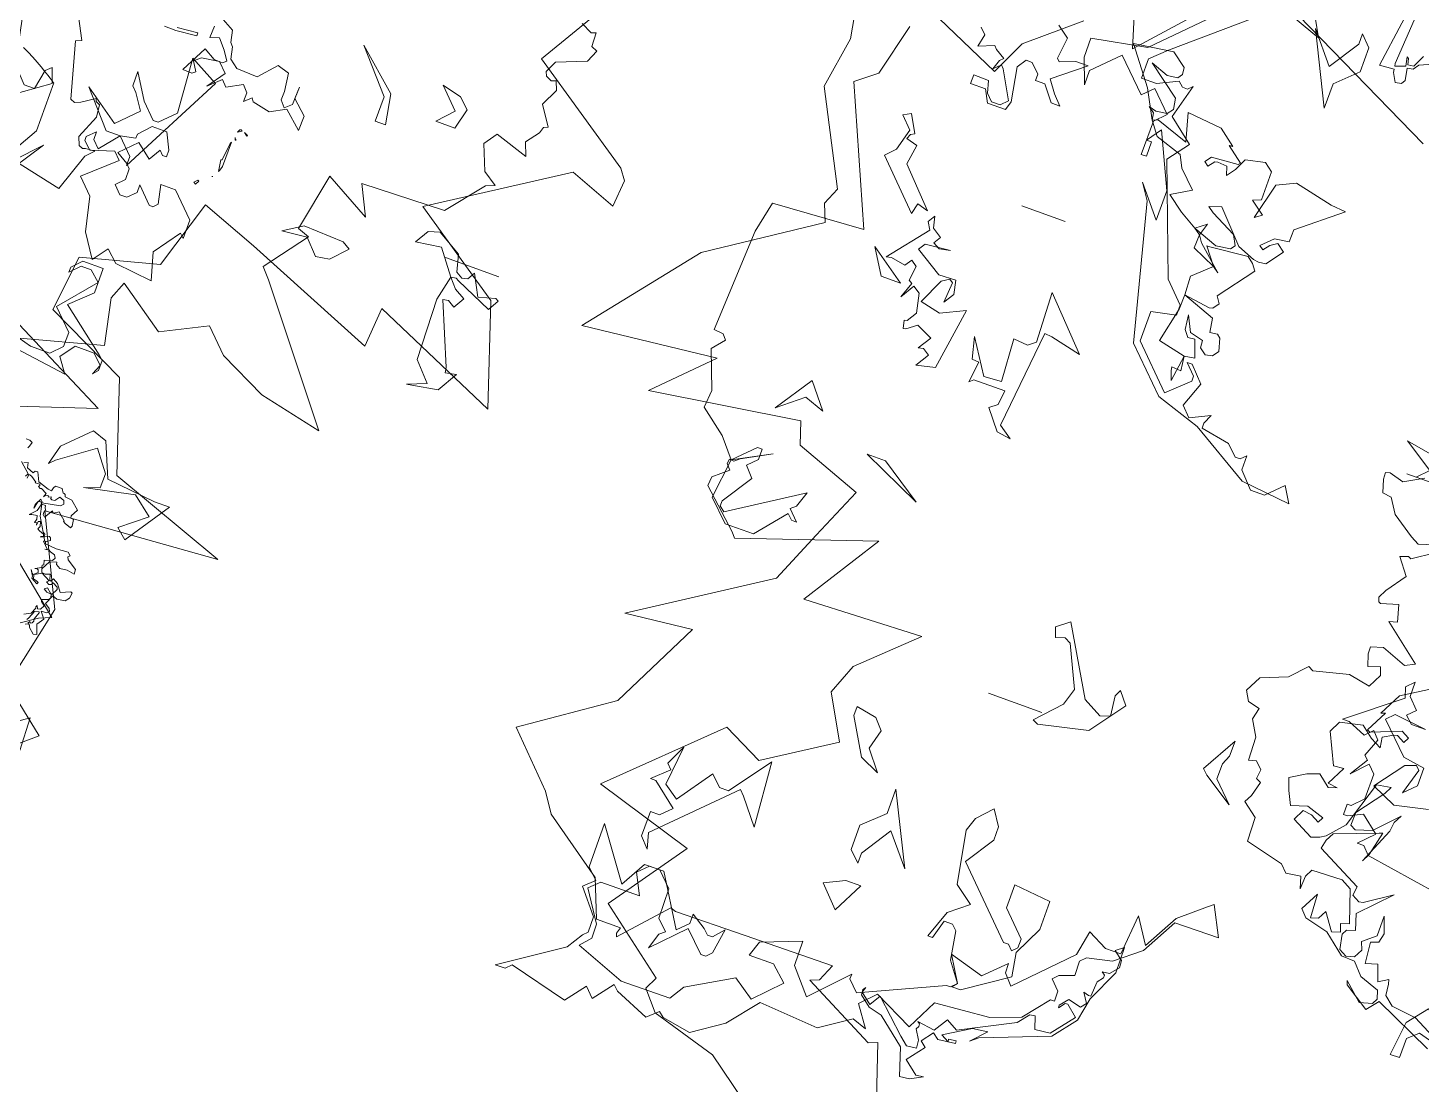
# Model space of a CAD drawing. Header units: metres. Extents: x -71 to 881, y -503 to 661.
# Drawn here: x 115.26 to 120.72, y 199.81 to 203.95 of the extents above; entities that cross this region are included whole.
import ezdxf

# ---------------------------------------------------------------- set-up
doc = ezdxf.new("R2010")
doc.units = ezdxf.units.M
doc.layers.add('ARBRE', color=100, linetype='Continuous', lineweight=13, true_color=0x00ff3f)

# ---------------------------------------------------------------- blocks, each defined once
blk = doc.blocks.new('WMF2', base_point=(0, 0.01))
at = {"color": 251, "lineweight": 0, "true_color": 0x636466}
for points in [[(154.26, -173.69), (175.85, -184.22)], [(183.13, -179.1), (188.97, -172.64), (192.5, -184.13)], [(195.26, -173.72), (200.97, -168.92), (202.85, -164.87), (210.8, -168.41)], [(213.62, -166.42), (215.13, -160.27), (217.5, -158.38), (210.72, -142.97), (221.5, -142.28), (222.26, -138.6), (222.84, -126.51), (221.75, -126.41), (221.24, -125.83), (222.46, -124.38), (220.76, -119.93), (220.93, -117.85), (217.92, -115.52), (216.01, -113.25), (211.75, -115.52), (215.09, -113.71), (215.69, -113.21), (216.23, -113.25), (216.29, -112.71), (215.78, -112.1), (217.44, -110.7), (217.53, -109.6), (213.13, -105.6), (212.64, -105.02), (197.13, -110.25), (202.88, -101.16), (188.84, -101.73), (195.03, -95.86), (196.4, -92.3), (193.55, -87.25), (201.48, -82.18), (206.17, -84.52), (217.5, -73.62), (205.76, -70.03), (212.07, -61.12), (204.08, -54.99), (204.77, -53.52), (202.84, -51.25), (195.1, -48.95), (190.12, -45.33)], [(49.27, -24.43), (44.16, -28.75), (49.49, -33.04), (47.38, -42.86), (52.22, -53.02), (31.88, -54.47), (45.91, -59.56), (49.4, -70.11), (59.14, -74.81), (58.34, -81.44), (49.36, -83.76), (46.84, -91.88), (40.14, -89.34), (24.4, -82.93), (24.01, -87.6), (8.81, -80.93), (12.69, -92.64), (23.58, -100.08), (8.83, -109.56), (3.27, -107.44), (3.01, -110.61), (3.9, -111.79), (16.57, -120.44), (8.22, -134.47)], [(176.34, -193.26), (169.52, -180.97), (177.55, -183.87)], [(220.92, -170.8), (219.49, -162.84), (220.49, -156.77), (215.08, -146.26), (215.94, -144.26), (215.12, -142.21), (227.2, -134.24), (237.13, -121.84), (221.43, -123.58), (227.53, -117.47), (210.08, -120.09), (209.21, -117.47), (201.41, -114.58), (204.04, -108.47), (206.64, -102.36), (221.47, -92.77), (213.62, -93.64), (218.84, -83.17), (228.67, -76.4), (223.08, -70.7), (221.59, -68.47), (214.46, -63.39), (212.7, -59.01), (209.83, -58.98), (210.04, -58.28), (209.88, -57.88), (205.22, -63.07), (204.55, -62.86), (196.2, -62.98), (185.71, -63.11), (186.56, -61.11), (187.58, -60.7), (178.92, -56.25), (177.9, -56.66), (174.32, -45.95)], [(59.11, -34.32), (48.77, -41.31), (47.36, -41.88), (58.37, -50.92)], [(61.87, -62.25), (50.47, -66), (62.16, -71.92)], [(61.59, -70.48), (52.23, -72.98), (53.36, -78.3), (52.54, -80.39), (46.99, -76.49), (41.75, -79.1), (39.13, -76.49), (33.51, -73.76), (26.05, -72.12), (37.25, -86.3), (38.33, -87.51), (34.61, -92.45), (35.99, -92.94), (34.69, -99.75), (29.28, -96.73), (30.97, -100.19), (21.09, -100.49), (17.67, -104.7), (16.66, -105.12), (18.28, -106.23), (19.48, -109.18), (18.41, -110.67), (14.49, -109.41), (15.1, -110.95), (13.93, -112.47), (13.73, -113.15), (13.23, -113.37), (14.72, -115.61), (13.76, -117.64), (14.16, -118.66), (14.68, -118.45), (15.39, -118.76), (15.6, -119.27), (14.94, -120.61), (11.56, -121.96), (10.97, -123.39), (11.67, -123.68), (11.74, -125.32), (12.27, -125.11), (13.58, -125.77)], [(57.77, -28.84), (58.63, -30.3), (56.93, -35.37), (57.37, -30.33), (54.22, -29.5), (53.25, -31.47), (53.04, -32.3), (51.55, -33.16), (53.17, -30.11), (53.78, -27.79), (53.47, -27.25), (51.12, -26.63), (45.81, -30.31), (45.66, -26.44), (59.37, -25.77), (58.42, -26.33), (57.77, -28.84), (57.77, -28.84)], [(56.99, -59.99), (56.55, -59.99), (56.22, -59.81), (56.35, -59.33), (56.48, -59.08)], [(56.31, -57.33), (55.87, -57.53), (55.75, -56.92), (54.93, -56.6), (54.8, -56.85), (54.47, -56.9), (54, -55.88), (52.71, -55.43), (52.29, -55.4), (52.19, -55.8), (52.04, -56.06), (51.25, -56.07), (50.96, -55.61), (50.83, -55.62), (50.67, -55.53), (50.58, -55.28), (49.76, -55.18), (48.77, -54.33), (49.22, -53.47), (49.17, -53.21), (48.84, -53.17), (48.7, -52.42), (48.83, -52.17), (49.57, -52.45), (49.82, -52.58), (49.78, -52.67), (50.67, -53.46), (51.2, -53.08), (51.37, -53.18), (51.41, -53.31), (52.03, -52.33), (52.28, -52.54), (52.29, -52.9), (52.25, -52.99), (52.13, -53.02), (52.29, -53.33), (52.38, -53.6), (52.8, -53.6), (52.54, -52.26), (51.6, -50.66), (51.34, -50.52), (51.27, -50.28), (50.74, -50.44), (50.57, -50.33), (50.48, -50.06), (50.84, -49.82), (50.98, -49.78), (50.89, -49.52), (49.55, -49.37), (48.16, -49.5), (47.78, -49.18), (48, -48.98), (47.85, -48.67), (46.68, -47.94), (46.65, -47.37), (47.56, -47.53), (48.39, -47.43), (48.9, -47.71), (48.98, -47.97), (49.76, -47.72), (50.3, -46.68), (50.19, -46.3), (49.75, -46.27), (49.22, -46.45), (49.02, -45.79), (48.86, -45.72), (48.68, -46.06), (48.07, -45.73), (47.44, -44.86), (46.32, -45.35), (46.14, -45.25), (46.23, -44.64), (46.6, -44.17), (47.56, -44.03), (48.1, -44.22), (48.58, -43.15), (48.01, -42.73), (47.85, -42.43), (48.07, -42.2), (48.76, -42.13), (48.17, -41.4), (48.71, -40.58), (48.32, -39.48), (48.7, -39.37), (49.37, -39.95), (49.47, -40.2), (49.63, -40.29), (49.94, -40.13)], [(49.72, -40.33), (49.57, -40.61), (49.49, -40.55), (49.46, -40.43), (49.28, -40.54), (49.15, -40.81), (49.22, -41.05), (48.9, -41.88), (48.95, -42.01), (49.46, -41.85), (49.82, -40.94), (49.95, -40.7)], [(50.48, -41.18), (49.74, -41.56), (49.46, -42.27), (49.5, -42.42), (49.41, -42.59), (49.24, -42.27), (48.89, -42.32), (48.63, -42.83), (49.09, -43.19), (49.12, -43.32), (49.21, -43.37), (48.38, -43.7), (48.25, -43.95), (48.36, -44.36), (48.89, -44.41), (49.31, -44.64), (48.96, -44.87), (48.46, -44.41), (48.27, -44.32), (47.88, -45.08), (47.97, -45.33), (48.55, -45.65), (48.68, -45.4), (48.96, -45.31), (49.3, -45.49), (49.06, -45.7), (50.1, -46.26), (50.9, -45.79), (50.93, -45.72), (50.82, -45.31), (50.42, -45.22), (50.17, -45.09), (50.28, -44.9), (51.03, -45.31), (51.03, -45.54), (51.44, -46.19), (51.18, -45.85), (51.02, -45.76), (50.63, -46.1), (50.58, -46.17), (50.67, -46.44), (50.83, -46.52), (51.09, -46.45), (50.35, -46.83), (50.42, -47.09), (50.26, -47.21), (50.42, -47.72), (49.49, -48.01), (49.31, -48.35), (49.49, -48.67), (50.03, -48.84), (50.3, -48.99), (50.77, -48.92), (50.44, -48.95), (51.22, -49.71), (51.11, -49.74), (51.31, -50.19), (51.71, -50.04), (51.65, -50.13), (51.4, -50.23), (51.47, -50.48), (52.03, -50.67), (52.29, -50.82), (52.12, -51.17), (52.29, -51.69), (52.54, -51.59), (52.57, -51.17), (52.63, -51.43), (52.9, -51.36), (52.76, -51.82), (52.87, -52.23), (53.49, -52.1), (53.75, -52.03), (53.04, -52.74), (52.85, -53.52), (52.92, -53.78), (53.01, -53.82), (53.28, -53.74), (53.5, -52.87), (53.5, -53.31), (53.09, -54.09), (52.87, -53.87), (52.85, -53.74), (50.74, -54.16), (50.47, -54.45), (50.6, -54.86), (51.14, -55.04), (51.55, -54.48), (51.91, -54.45), (52.09, -54.54), (52.03, -54.61), (52.09, -54.76), (52.39, -54.6), (52.42, -54.73), (52.51, -54.77), (52.77, -54.69), (52.92, -54.44), (52.77, -54.92), (53.44, -55.27), (53.59, -55.23), (53.84, -55.36), (53.75, -55.52), (53.79, -55.66), (54.35, -55.63), (54.31, -55.72), (54.95, -56.16), (55.21, -56.29), (55.34, -56.28), (55.36, -55.82)], [(55.61, -55.96), (55.42, -56.31), (56.6, -57.37)], [(220.57, -50.22), (221.79, -50.2), (214.78, -54.92), (213.59, -56.76), (213.1, -57.26), (213.13, -59.1), (215.47, -61.97), (214.27, -63.08), (215.5, -64.29), (215.56, -69.52), (211.34, -63.72), (209.67, -66.67), (207.37, -66.7), (203.77, -60.91), (202.56, -62.13), (202.58, -63.23), (200.85, -62.15), (200.24, -61.55), (199.64, -61.56), (198.56, -62.79), (199.01, -59.87), (199.61, -59.26), (200.21, -59.24), (202.55, -61.52), (206.05, -57.94), (205.47, -59.78), (204.85, -60.28), (206.1, -61.48), (206.14, -65.01), (207.85, -66.7), (209.07, -66.69), (210.27, -65.56), (209.03, -63.15), (213.66, -63.1), (214.86, -61.99), (212.51, -58.47), (212.49, -56.77), (213.57, -55.55), (207.7, -53.3), (201.85, -53.37), (200.78, -55.09), (195.57, -58.07), (193.11, -56.39), (190.24, -59.36), (192.08, -61.04), (195, -61.01), (194.41, -62.83), (189.81, -64.59), (189.77, -61.68), (187.3, -58.79), (183.33, -62.96), (183.33, -62.37), (182.1, -61.15), (172.77, -65.4), (172.29, -65.4), (171.68, -66.02), (173.43, -68.94), (169.39, -67.77), (166.98, -70.11), (166.96, -69.01), (165.85, -67.81), (160.08, -73.71), (159.5, -76.65), (157.18, -75.46), (155.35, -75.48), (154.92, -80.22), (153.06, -77.33), (150.8, -81.38), (147.91, -83.85), (147.29, -84.34), (145.55, -80.94), (150.8, -80.88), (153.05, -76.72), (155.95, -74.38), (158.86, -73.73), (159.47, -73.11), (159.44, -71.4), (161.14, -70.78), (161.73, -70.16), (160.64, -69.08), (160.62, -67.87), (161.11, -67.86), (163.5, -64.91), (166.9, -63.65), (173.36, -63.08), (175.14, -59.53), (179.8, -61.8), (181.48, -60.07), (179.75, -57.65), (181.46, -58.23), (184.95, -55.88), (192.02, -56.41), (194.9, -52.85), (198.42, -50.48), (201.82, -51.06), (202.43, -51.55), (203.66, -50.42), (207.69, -52.09), (208.3, -52.68), (210.1, -50.35), (211.21, -51.44), (213, -49.09), (219.97, -50.84), (220.57, -50.22), (220.57, -50.22)], [(40.86, -56.38), (43.16, -58.19), (49.01, -56.98), (47.19, -57.59), (47.19, -59.3), (49.01, -61.74), (53.04, -58.82), (53.65, -58.19), (53.04, -60.53), (50.1, -63.43), (48.41, -62.83), (46.7, -58.82), (40.86, -58.19), (39.03, -58.19), (42.55, -52.98), (43.78, -54.06), (40.86, -56.38), (40.86, -56.38)], [(156.89, -69.51), (157.43, -66.75), (159.56, -64.03), (167.3, -61.05), (168.14, -60.32), (166.54, -62.02), (168.32, -61.8), (171.36, -59.94), (170.42, -59.42), (170.47, -59.72), (169.59, -59.84), (169.56, -59.52), (171.59, -59.29), (172.31, -59.83), (173.34, -58.5), (172.64, -57.96), (174.22, -55.94), (172.57, -54.64), (171.71, -54.74), (173.12, -54.01), (174.29, -53.87), (175.3, -57.08), (178.61, -59.71), (180.18, -60.09), (181.49, -61.11), (181.56, -61.74), (181.3, -62.07), (181.53, -61.43), (180.22, -60.39), (179.42, -61.68), (175.68, -58.22), (174.72, -57.4), (173.53, -57.53), (173.65, -58.47), (174.34, -59.58), (174.13, -59.93), (174.18, -60.23), (174.45, -60.45), (172.34, -60.13), (171.33, -61.75), (169.98, -60.98), (163.78, -64.16), (162.73, -65.48), (162.11, -65.55), (161.63, -64.1), (159.84, -64.31), (157.76, -66.95), (159.09, -68.05), (159.4, -68.02), (159.94, -67.33), (159.98, -67.64), (159.15, -68.6), (157.6, -68.22), (157.12, -68.85), (157.81, -69.96), (157.22, -69.78), (156.92, -69.81), (156.81, -71.58), (156.27, -72.27), (156.3, -72.59), (156.65, -72.85), (155.79, -72.95), (154.94, -73.93), (155.05, -74.81), (156.1, -75.62), (155.22, -76.3), (155.18, -73.27), (156.89, -69.51), (156.89, -69.51)], [(171.68, -66.02), (173.31, -68.24), (173.88, -71.59), (174.47, -72.18), (175.5, -72.18), (176.09, -69.97), (176.66, -69.97), (175.5, -73.22), (173.31, -74.97), (175.5, -76.59), (176.66, -82.74), (176.09, -84.36), (174.47, -86.09), (173.31, -84.36), (173.31, -82.74), (175.5, -79.36), (168.32, -72.18), (167.74, -72.18), (167.15, -71.59), (166.58, -72.18), (166.58, -73.22), (169.36, -76), (169.36, -78.78), (164.96, -78.33), (164.96, -74.97), (166.58, -71.59), (166.11, -68.82), (171.09, -65.45), (172.15, -65.45), (171.68, -66.02), (171.68, -66.02)], [(64.7, -71.27), (60.09, -70.06), (57.77, -70.06), (56.55, -71.27), (56.55, -72.98), (58.86, -75.3), (55.34, -79.44), (56.55, -80.53), (57.77, -80.53), (58.86, -79.44), (58.86, -80.05), (57.77, -81.14), (55.34, -81.14), (55.34, -78.22), (57.77, -75.92), (52.42, -71.77), (51.91, -71.27), (51.91, -70.06), (52.42, -69.46), (51.91, -70.67), (53.02, -71.77), (55.34, -71.77), (56.55, -70.06), (55.34, -68.37), (63.01, -69.46)], [(187.57, -69.19), (189.89, -71.62), (187.57, -72.72), (185.74, -72.72), (187.57, -69.19), (187.57, -69.19)], [(211.1, -72.56), (210.01, -72.56), (208.8, -73.77), (211.73, -76.09), (212.35, -76.09), (210.51, -77.8), (211.1, -78.4), (210.01, -80.71), (210.51, -76.09), (208.8, -74.88), (205.88, -79.01), (204.66, -77.8), (203.56, -77.8), (200.04, -82.55), (199.42, -74.88), (201.73, -77.8), (202.34, -78.4), (210.51, -70.25), (210.01, -68.43), (211.1, -69.64), (211.1, -72.56), (211.1, -72.56)], [(70.05, -86.62), (66.45, -92.02), (69.04, -89.28), (63.17, -87.99), (61.62, -92.45), (60.75, -93.34), (61.84, -93.29), (62.18, -93.16), (62.64, -93.37), (63.02, -94.3), (61.86, -97.06), (62.03, -98.49), (62.51, -98.7), (62.64, -99.03), (64.13, -98.04), (64.8, -97.78), (65.29, -97.98), (67.08, -104.41), (66.4, -104.68), (68.19, -108.14)], [(72.35, -101.7), (71.67, -101.35), (70.98, -101), (70.34, -100.64), (69.73, -100.29), (69.19, -99.97), (68.7, -99.67), (68.31, -99.43), (68.02, -99.24), (67.83, -99.11), (67.77, -99.08), (67.77, -93.28), (71.55, -86.71)], [(122.21, -79.14), (120.38, -81.45), (117.46, -79.74), (116.86, -80.36), (116.37, -79.14), (116.37, -77.44), (120.38, -78.53), (121.59, -77.44), (121.59, -75.13), (122.69, -75.13), (122.21, -79.14), (122.21, -79.14)], [(184.65, -79.77), (186.95, -76.25), (186.95, -75.04), (188.18, -76.25), (188.18, -79.17), (185.74, -81.48), (185.74, -84.42), (181.72, -76.25), (184.65, -79.77), (184.65, -79.77)], [(141.22, -138.01), (143.41, -136.76), (145.13, -137.25), (145.63, -137.09), (145.6, -136.33), (145.13, -134.84), (144.07, -134.71), (142.97, -132.98), (140.36, -131.23), (139.36, -130.72), (137.49, -131.32)], [(137.22, -130.44), (139.58, -128.86), (139.92, -129.04), (140.84, -128.69), (139.42, -126.79), (141.03, -124.5), (141.52, -123.53), (141.36, -123.04), (141.12, -122.91), (139.13, -123.53), (138.58, -121.59), (139.52, -121.34), (135.03, -117.8), (136.15, -117.21), (139.1, -118.34), (140.49, -117.9), (140.5, -117.08), (140.06, -115.71), (138.68, -116.15), (138.33, -115.23), (139.13, -113.66), (141.69, -114.16), (145.74, -113.14), (146.33, -113.43), (148.12, -111.55), (151.13, -110.32), (152.08, -108.49), (151.44, -107.36), (150.04, -107.03), (150.34, -105.65), (149.29, -103.85), (149.18, -101.08), (148.29, -101.35), (147.47, -100.54), (147.61, -99.46), (147.03, -99.16), (147.51, -97.44), (147.99, -96.52), (146.26, -95.22), (146.17, -92.39), (141.64, -91.28), (140.84, -90.46), (139.13, -90.72), (138.69, -89.34), (138.63, -90.88), (138.17, -91.79), (134.57, -91.91), (133.35, -91.28), (132.09, -87.5), (133.07, -87.18), (132.73, -86.26), (133.71, -85.95), (135.09, -87.89), (135.6, -86.91), (136.47, -86.63), (136.66, -89.45), (137.77, -87.31), (136.97, -86.47), (134.21, -85.79), (131.7, -83.77), (130.11, -83.69), (128.85, -82.3), (126.54, -81.5), (126.24, -80.52), (126.57, -79.87), (128, -79.47), (130.14, -81.38), (129.97, -80.9), (127.04, -78.97), (125.91, -80.36), (118.92, -77.16)], [(118.88, -78.69), (121.4, -80.01), (124.34, -80.36), (125.43, -81.26), (125.58, -82.58), (125.74, -83.07), (126.83, -82.4), (127.49, -84.3), (128.86, -83.86), (129.13, -86.37), (128.24, -86.66), (128, -87.76), (128.66, -89.67), (128.66, -87.28), (130.11, -86.07), (129.76, -85.15), (130.27, -84.17), (131.22, -83.92), (132.14, -84.39), (132.47, -86.12), (132.16, -86.71), (131.17, -87.01), (131.77, -88.88), (128.43, -92.34), (131.45, -90.3), (131.93, -90.21), (132.84, -90.68), (132.69, -91.75), (138.01, -94.49), (137.8, -95.54), (137.29, -96.51), (132.41, -98.35), (132.02, -98.48), (132.65, -95.66), (133.11, -94.75), (131.35, -98.96), (131.2, -100.04), (130.7, -101), (133.23, -98.36), (135.1, -97.76), (135.74, -98.1), (135.68, -99.63), (133.33, -102.77), (132.87, -103.68), (134.56, -103.4), (136.24, -97.94), (137.95, -96.02), (138.58, -95.62), (139.55, -95.29), (142.04, -96.56), (141.41, -97.82), (140.33, -97.67), (139.33, -97.16), (139.01, -97.82), (141.07, -98.46), (142.94, -97.86), (143.7, -99.41), (144.2, -100.81), (142.43, -101.88), (141.01, -102.38), (139.61, -101.25), (138.63, -101.56), (139.77, -101.73), (138.66, -103.88), (139.89, -103.76), (141.57, -107.36), (140.9, -108.66), (138.27, -109.27), (136.88, -108.14), (135.58, -107.47), (135.77, -108.71), (134.62, -109.36), (134.22, -109.47), (133.26, -108.98), (132.92, -109.62), (133.89, -110.13), (137.3, -108.77), (137.63, -108.93), (136.36, -111.4), (136.84, -111.24), (135.54, -113.78), (131.42, -116.34)], [(18.5, -90.74), (17.84, -93.61), (20.02, -96.45), (22.98, -96.02), (22.05, -97.63), (20.72, -98), (17.93, -96.37), (17.41, -94.37), (16.65, -93.94), (15.97, -94.11), (15.49, -94.96), (14.21, -92.52), (12.21, -93.06), (11.86, -92.86), (12.6, -91.6), (16.89, -93.51), (17.23, -93.72), (17.84, -93.61), (16.91, -92.52), (15.64, -91.79), (16.37, -90.52), (17.22, -91.02), (17.83, -90.91), (14.87, -83.79), (14.78, -83.17), (13.49, -83.45), (14.87, -81.07), (17.86, -80.56), (18.47, -80.47), (16.28, -81.33), (18.28, -83.52), (18.5, -90.74), (18.5, -90.74)], [(55.55, -83.45), (56.85, -81.67), (58.61, -84.37), (59.53, -88.36), (61.31, -90.12), (57.78, -93.28), (58.61, -94.11), (61.31, -93.28), (62.23, -94.11), (62.23, -94.58), (61.31, -95.5), (61.31, -94.58), (60.48, -93.73), (58.61, -95.97), (56.85, -96.33), (56.85, -96.8), (55.55, -98.2), (53.79, -98.2), (52.87, -96.33), (52.87, -95.5), (53.33, -95.5), (53.79, -95.97), (54.63, -94.58), (56.39, -95.97), (58.23, -94.11), (56.85, -93.28), (56.39, -92.81), (56.39, -91.51), (57.31, -90.59), (56.39, -89.66), (55.55, -89.66), (54.63, -90.59), (54.63, -91.51), (52.87, -89.66), (52.41, -89.66), (51.93, -90.12), (52.41, -92.34), (50.63, -92.34), (47.94, -89.66), (47.94, -87.42), (48.41, -87.89), (50.63, -84.84), (49.71, -81.67), (54.16, -82.15), (55.55, -83.45), (55.55, -83.45)], [(193.06, -90.68), (193.06, -91.77), (190.63, -91.29), (189.54, -90.08), (190.15, -87.76), (188.32, -85.45), (190.63, -86.53), (193.06, -90.68), (193.06, -90.68)], [(30.71, -93.26), (29.79, -92.67), (31.51, -90.88), (33.12, -90.61), (34.74, -92.37), (37.69, -92.07), (35.5, -93.43), (30.71, -93.26), (30.71, -93.26)], [(58.61, -95.97), (60.32, -95.97), (63.86, -99.98), (59.71, -97.06), (57.39, -99.38), (58.61, -101.21), (59.21, -101.81), (59.21, -103.52), (57.39, -100.59), (55.69, -98.89), (55.08, -98.89), (53.39, -100.59), (53.87, -107.05), (50.45, -105.22), (56.79, -93.05), (56.79, -94.14), (58.61, -95.97), (58.61, -95.97)], [(48.48, -94.16), (48.71, -93.73), (48.96, -93.86), (48.64, -94.24), (48.48, -94.16), (48.48, -94.16)], [(132.71, -95.54), (133.58, -96.42), (134.37, -96.42), (132.71, -98.1), (134.81, -99.76), (136.47, -98.97), (136.93, -98.97), (136.93, -100.2), (136.47, -100.2), (135.25, -101.44), (135.25, -104.42), (136.12, -105.31), (137.8, -103.54), (136.47, -105.66), (136.93, -106.1), (136.12, -108.22), (136.93, -109.09), (137.8, -108.22), (139.92, -109.09), (140.71, -109.09), (134.81, -113.75), (135.25, -114.99), (134.37, -115.87), (134.37, -114.12), (133.14, -112.88), (134.02, -111.98), (133.14, -111.2), (131.46, -111.2), (135.25, -111.63), (136.12, -110.76), (132.71, -107.41), (130.14, -106.98), (130.14, -104.87), (131.46, -103.54), (130.59, -106.54), (131.03, -106.98), (132.27, -106.54), (134.81, -103.19), (131.92, -101.88), (128.03, -102.76)], [(123.89, -94.11), (132.71, -95.54), (132.71, -95.54)], [(12.72, -95.5), (19.16, -95.5), (12.72, -95.5), (12.72, -95.5)], [(46.51, -96.62), (46.65, -96.16), (46.74, -95.97), (46.95, -97.29), (46.8, -97.34), (46.58, -99.41), (46.49, -99.57), (46.51, -96.62), (46.51, -96.62)], [(47.28, -95.16), (47.15, -95.21), (47.28, -95.16), (47.28, -95.16)], [(78.38, -97.12), (74.97, -98.96), (73.76, -100.65), (74.37, -105.9), (74.97, -106.51), (76.08, -106.51), (76.08, -107.72), (74.37, -108.33), (72.54, -99.56), (70.84, -97.73), (69.62, -97.73), (69.14, -100.05), (68.53, -100.65), (67.9, -98.96), (72.05, -96.02), (77.9, -96.64), (78.38, -97.12), (78.38, -97.12)], [(151.83, -99.7), (151.83, -97.88), (149.53, -95.56), (153.05, -97.88), (153.66, -98.49), (151.35, -102.62), (151.35, -100.8), (151.83, -99.7), (151.83, -99.7)], [(173.74, -97.12), (171.08, -99.94), (170.47, -101.94), (172.73, -106.71), (173.49, -107.11), (174.53, -106.76), (174.92, -107.91), (173.5, -109.02), (168.96, -101.3), (166.77, -100.11), (165.62, -100.49), (165.9, -102.84), (165.52, -103.6), (164.39, -102.19), (167.39, -98.11), (173.12, -96.81), (173.74, -97.12), (173.74, -97.12)], [(173.09, -98.24), (179.55, -98.24), (173.09, -98.24), (173.09, -98.24)], [(45.08, -100.81), (45.46, -101.12), (45.03, -100.9), (45.08, -100.81), (45.08, -100.81)], [(45.94, -101.27), (45.76, -101.16), (46.23, -100.87), (46.06, -101.21), (45.94, -101.27), (45.94, -101.27)], [(46.06, -100), (46.17, -99.95), (46.26, -100.23), (46.22, -100.08), (46.06, -100), (46.06, -100)], [(41.84, -105.25), (43.62, -104.29), (45.73, -104.74), (46.01, -105.12), (46.77, -104.41), (46.73, -105.44), (47.43, -106.2), (49.22, -105.25), (49.85, -105.94), (51.28, -104.6), (49.82, -106.67), (50.87, -107.74), (52.95, -107.44), (53.69, -106.82), (53.01, -105.71), (53.39, -105.43), (54.48, -105.47), (52.9, -108.54), (51.53, -107.75), (50.51, -107.72), (50.13, -108.07), (50.82, -109.11), (51.79, -110.25), (52.85, -109.93), (52.79, -111.31)], [(56.72, -109.72), (54.29, -109.98), (54.31, -109.62), (56.73, -109.36), (58.12, -109.4)], [(52.09, -112.38), (50.71, -111.59), (50.41, -110.19), (50.06, -109.81), (49.75, -108.42), (48.76, -107.65), (46.27, -107.55), (44.45, -109.59), (43.06, -109.17), (42.78, -107.03), (42.83, -106.03), (42.2, -105.27), (41.44, -105.97), (41.35, -108.07), (41.41, -106.7), (39.72, -105.17), (39.79, -103.4), (41.84, -105.25), (41.84, -105.25)], [(41.84, -105.25), (41.63, -105.03), (41.84, -105.25), (41.84, -105.25)], [(31.94, -110.31), (36.07, -115.05), (31.32, -110.9), (30.71, -107.38), (31.94, -107.38), (31.94, -110.31), (31.94, -110.31)], [(216.62, -108.51), (216.01, -113.25), (213.7, -115.58), (213.1, -115.58), (213.1, -114.35), (214.19, -113.25), (213.1, -112.03), (215.41, -108.51), (215.41, -107.9), (214.8, -107.41), (206.64, -112.66), (207.25, -110.82), (207.86, -110.33), (206.64, -109.11), (207.25, -109.11), (207.86, -109.72), (210.77, -106.2), (214.19, -106.2), (216.62, -108.51), (216.62, -108.51)], [(23.77, -111.52), (26.08, -113.84), (23.77, -113.24), (22.56, -112.13), (23.16, -109.69), (25.47, -109.69), (23.77, -111.52), (23.77, -111.52)], [(194.63, -115.87), (201.7, -119.08), (199.51, -119.1), (194.63, -115.87), (194.63, -115.87)], [(208.1, -122), (210.46, -122.83), (213.34, -120.5), (210.43, -124.86), (208.1, -122), (208.1, -122)], [(190.5, -128.76), (189.64, -129.45), (189.46, -131.17), (193.19, -131.13), (193.65, -130.73), (193.32, -133.22), (194.17, -133.3), (194.78, -135.8), (192.24, -131.89), (190.15, -132.02), (190.49, -137.07), (188.78, -136.9), (187.93, -137.58), (188.18, -143.5), (182.86, -137.92), (186.5, -138.74), (187.36, -138.82), (188.57, -127.35), (187.03, -126.24), (188.66, -126.48), (190.5, -128.76), (190.5, -128.76)], [(167.53, -134.78), (172.77, -136.49), (177.52, -141.23), (181.55, -156.93), (182.76, -158.76), (179.84, -155.24), (179.84, -158.76), (182.76, -165.09), (183.97, -163.4), (183.36, -163.4), (183.36, -161.69), (183.97, -161.69), (183.97, -165.71), (182.76, -166.93), (185.07, -169.24), (186.28, -168.03), (189.83, -171.55), (192.73, -168.64), (192.73, -166.93), (193.83, -169.85), (193.83, -172.16), (187.38, -173.37), (181.55, -179.23)], [(177.52, -180.32), (185.07, -173.85), (186.89, -172.16), (186.89, -169.85), (185.07, -169.85), (182.76, -170.95), (182.15, -170.45), (181.55, -170.45), (181.05, -170.95), (182.15, -166.93), (179.21, -164.61), (181.05, -162.17), (176.31, -149.38), (174, -147.07), (174, -145.86), (176.91, -145.25), (176.91, -141.71), (172.29, -137.1), (169.85, -139.41), (169.85, -140.01), (171.07, -141.23), (170.45, -141.23), (168.76, -139.41), (169.85, -136.49), (168.76, -135.38), (166.44, -136.49), (166.93, -135.38), (166.93, -134.78), (163.52, -134.17), (162.29, -132.95), (161.69, -132.95), (161.08, -133.55), (161.08, -131.86), (159.38, -130.03), (157.67, -130.03), (155.85, -131.86), (154.74, -130.03), (160.6, -130.65), (167.53, -134.78), (167.53, -134.78)], [(198.96, -132.02), (199.76, -132.54), (200.36, -132.4), (199.38, -133.95), (201.26, -134.85), (202.39, -133.98), (202.72, -133.9), (202.93, -134.84), (202.59, -134.91), (201.88, -136.06), (202.37, -138.31), (203.19, -138.84), (204.17, -137.22), (203.51, -139.04), (203.93, -139.29), (203.69, -141.03), (204.43, -141.55), (204.96, -140.74), (206.69, -141.04), (207.29, -140.91), (203.63, -145.45), (204.17, -146.3), (203.66, -147.12), (203.34, -145.79), (202.2, -145.06), (202.72, -144.26), (201.92, -143.8), (200.66, -144.08), (203.6, -143.77), (204.12, -142.96), (200.96, -141), (198.96, -141.1), (198.59, -139.51), (199.36, -138.28), (199.2, -140.69), (199.61, -140.96), (200.47, -140.41), (201.83, -137.47), (199.42, -136.95), (196.65, -138.27), (197.74, -130.97), (199.93, -130.47), (198.96, -132.02), (198.96, -132.02)], [(140.36, -139.63), (140.36, -137.8), (143.28, -137.8), (142.18, -137.8), (140.97, -139.01), (144.49, -141.33), (140.97, -140.72), (140.36, -139.63), (140.36, -139.63)], [(172.09, -138.69), (172.45, -139.76), (172.53, -140.18), (171.42, -140.08), (171.62, -141.79), (170.39, -141.96), (171.14, -144.02), (171.94, -143.9), (172.54, -144.66), (172.74, -146.37), (171.85, -144.55), (170.26, -144.14), (170.19, -143.29), (169.43, -142.72), (168.61, -142.9), (168.09, -143.61), (168.48, -145.07), (168.92, -145.41), (169.79, -145.28), (170.04, -146.94), (173.91, -148.36), (170.8, -147.91), (170.41, -148.01), (169.9, -148.71), (170.41, -149.48), (167.33, -153.6), (167.88, -154.33), (168.63, -154.89), (173.09, -154.46), (173.45, -154.42), (171.93, -152.49), (171.21, -151.97), (174.13, -154.55), (174.64, -155.32), (175.4, -155.88), (172.47, -154.78), (170.8, -155.02), (170.42, -155.53), (171.04, -156.68), (174.04, -158.22), (174.74, -158.74), (173.33, -159.18), (169.98, -155.59), (167.94, -154.77), (167.31, -154.68), (166.44, -154.8), (165.01, -156.7), (165.95, -157.41), (166.73, -156.9), (167.3, -156.16), (167.79, -156.52), (166.47, -157.79), (164.8, -158.03), (164.79, -159.51), (159.94, -163.43), (161.71, -163.57), (166.28, -164.6), (168.39, -163.57), (169.49, -159.28), (168.67, -159.85), (170.32, -161.09), (169.36, -161.46), (169.4, -164.84), (170.39, -165.59), (172.66, -165.09), (173.31, -163.69), (174.06, -162.7), (174.38, -163.72), (175.5, -163.78), (175.85, -163.73), (176.42, -162.98), (176.92, -163.36), (176.35, -164.1), (173.23, -164.33), (173.04, -164.58), (174.93, -166.01), (174.5, -166.07), (176.45, -167.55), (180.59, -167.98), (179.68, -164.7), (183.52, -166.03), (184.12, -165.76), (184.28, -166.58), (184.98, -167.12), (184.09, -166.85), (182.78, -167.03), (182.25, -167.74), (182.48, -169.01), (186.32, -171.88), (184.25, -171.11), (183.02, -171.28), (182.66, -171.8), (182.73, -172.63), (184.43, -173.9), (189.08, -173.24), (185.87, -169.02), (184.12, -165.76), (182.95, -164.22), (179.83, -163.17), (179.13, -161.78), (177.11, -159.84), (179.39, -158.51), (177.45, -157.05), (175.4, -155.88), (174.19, -156.77), (174.64, -155.32), (174.73, -153.72), (171.93, -152.49), (174.04, -150.58), (173.91, -148.36), (173.97, -146.62), (174.86, -142.5), (171.62, -141.79), (172.09, -138.69), (172.09, -138.69)], [(208.87, -141.57), (204.74, -138.66), (207.06, -138.66), (208.87, -141.57), (208.87, -141.57)], [(208.96, -155.15), (209.4, -154.92), (209.63, -154.33), (208.3, -153.97), (208.67, -151.63), (204.64, -147.41), (205.96, -147.79), (206.24, -146.5), (211.37, -151.69), (210.33, -152.81), (209.63, -155.34), (210.96, -156.71), (210.11, -157.18), (208.96, -155.15), (208.96, -155.15)], [(189.52, -151.57), (194.75, -151.57), (189.52, -151.57), (189.52, -151.57)], [(203.13, -162.67), (204.93, -162.67), (204.93, -163.71), (203.13, -163.71), (202.75, -162.29), (202.01, -161.54), (200.96, -161.54), (200.21, -162.29), (202.01, -165.5), (202.37, -165.88), (203.13, -165.12), (202.75, -166.25), (202.37, -166.64), (203.5, -167.31), (203.82, -167.68), (205.6, -166.93), (205.31, -168.42), (205.98, -169.09)], [(197.76, -172.31), (196.33, -171.27), (196.63, -168.73), (196.33, -168.42), (194.53, -169.09), (193.04, -169.09), (196.63, -166.25), (195.57, -164.83), (194.53, -163.71), (195.57, -163.71), (197, -165.5), (198.12, -165.5), (198.12, -166.25), (199.17, -167.31), (199.92, -167.31), (200.59, -166.25), (199.92, -162.29), (200.21, -161.25), (202.37, -161.25), (203.13, -162.67), (203.13, -162.67)], [(159.51, -193.9), (160.36, -181.18), (160.3, -180.89), (159.09, -181.29), (159.32, -182.35), (159.11, -182.21), (158.95, -181.51), (158.27, -181.62), (157.59, -183.02)], [(153.37, -183.87), (157.76, -181.91), (158.22, -181.26), (158.87, -181.13), (158.61, -179.74), (158.9, -179.3), (159.63, -179.15), (160.17, -180.16), (160.23, -180.53), (161.97, -180.37), (159.66, -196.47)], [(167.3, -178.31), (164.99, -181.83), (164.99, -183.07), (163.76, -181.83), (163.76, -178.92), (166.2, -176.6), (166.2, -173.68), (170.22, -181.83), (167.3, -178.31), (167.3, -178.31)]]:
    blk.add_lwpolyline(points, dxfattribs=at)

msp = doc.modelspace()

# ---------------------------------------------------------------- block references
at = {"layer": 'ARBRE', "color": 251, "lineweight": 5, "true_color": 0x636466, "xscale": 0.03451886634015593, "yscale": 0.03451886634015593, "zscale": 0.03451886634015593, "rotation": 160.1685466476646}
for p in [(116.4026, 199.7253), (123.7065, 196.0509)]:
    msp.add_blockref('WMF2', p, dxfattribs=at)

doc.saveas('drawing.dxf')
